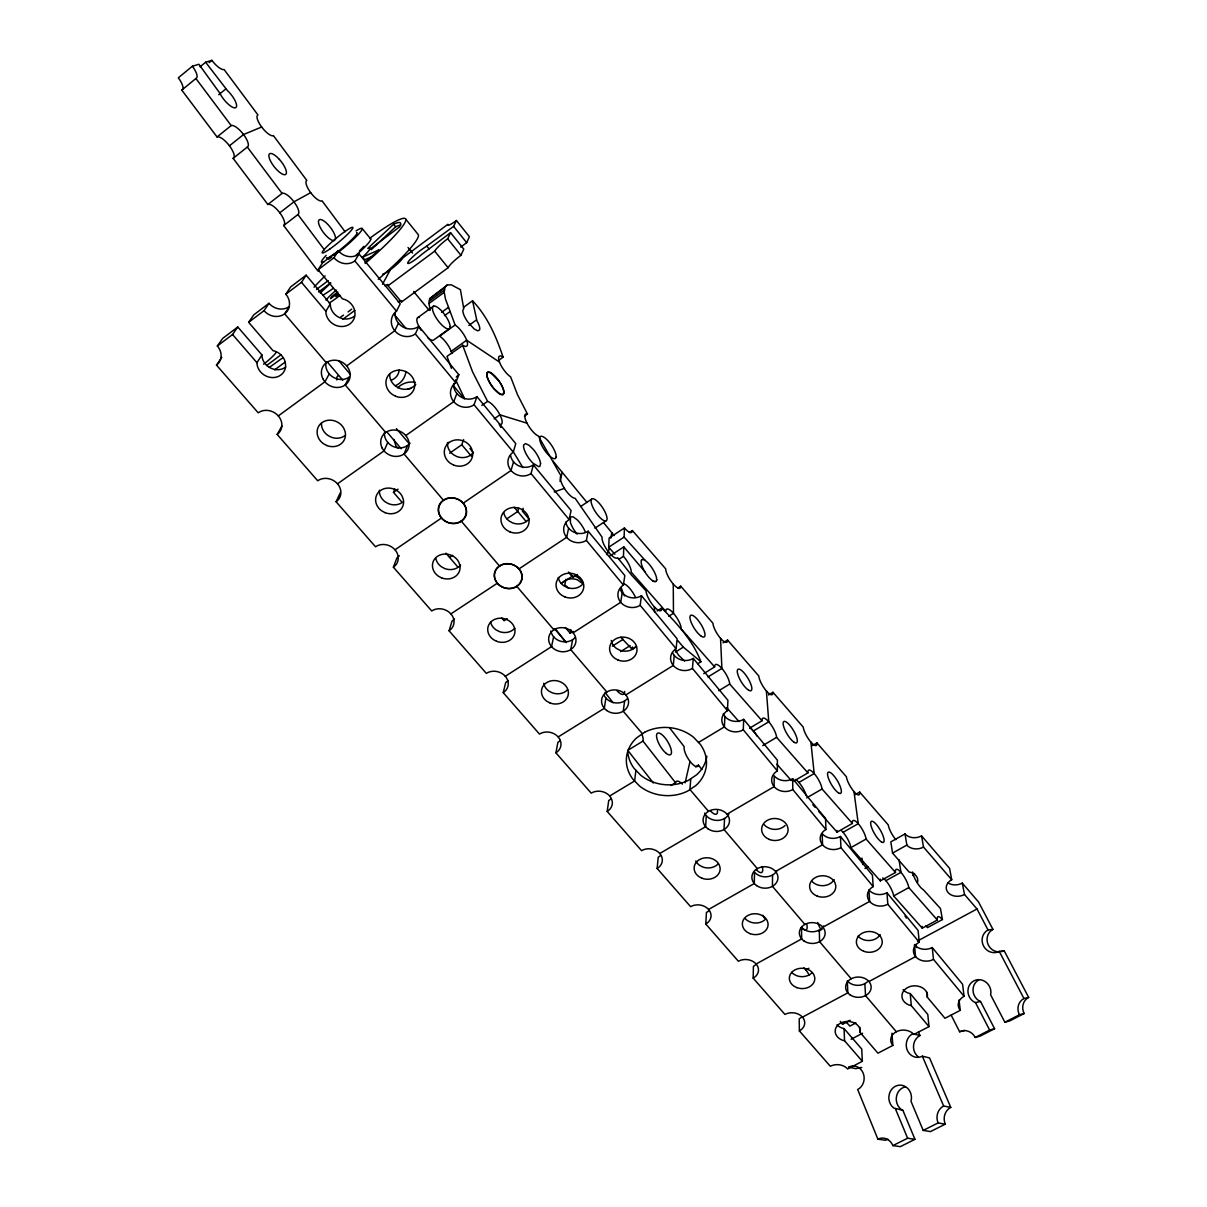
<?xml version="1.0" encoding="UTF-8"?>
<svg xmlns="http://www.w3.org/2000/svg" width="1207" height="1207" viewBox="0 0 1207 1207"><rect width="100%" height="100%" fill="white"/><g stroke="black" fill="none" stroke-linecap="round" stroke-linejoin="round"><path stroke-width="1.5" d="M726.991 814.197L774.125 786.647A13.428 11.316 1.5 0 1 777.338 770.896L777.399 760.184L743.663 719.357A13.473 11.572 3.2 0 1 723.234 713.775M772.54 874.984L772.45 886.345L804.873 924.411M867.335 981.894A12.658 10.094 0.5 0 1 847.299 980.899L847.842 992.848L802.474 1017.139A12.568 9.897 2.5 0 0 784.927 1014.423L753.168 978.138L753.409 966.309A12.613 10.124 3.6 0 0 755.823 964.559M912.567 871.982A12.025 3.289 60.4 0 0 915.298 879.465L916.837 882.226A12.025 3.289 60.4 0 0 923.34 889.725L940.449 908.509L942.426 919.538A12.191 3.334 60.8 0 0 937.341 920.021L908.811 887.598A12.296 3.455 60.5 0 0 900.95 872.314A12.296 3.455 60.5 0 0 895.503 872.465L866.098 839.046A12.417 3.576 60 0 0 858.237 823.672A12.417 3.576 60 0 0 852.368 823.446L822.058 788.986A12.553 3.712 59.5 0 0 814.182 773.521A12.553 3.712 59.5 0 0 807.89 772.902L776.614 737.356A12.704 3.847 59 0 0 768.753 721.771A12.704 3.847 59 0 0 762.009 720.745L729.722 684.052A12.87 3.983 58.4 0 0 721.861 668.391A12.87 3.983 58.4 0 0 714.635 666.913L681.291 629.028A13.051 4.119 57.7 0 0 673.461 613.262A13.051 4.119 57.7 0 0 665.721 611.315L631.261 572.163A13.262 4.255 57 0 0 623.461 556.321L623.793 546.892L609.791 556.02M645.142 560.38L624.125 537.115L624.426 527.987A12.809 3.968 56.7 0 0 632.408 530.567L665.676 568.844A12.613 3.847 57.4 0 0 673.25 584.037L673.476 613.277L668.799 616.234M777.338 770.896L743.301 729.813L743.663 719.357M724.547 818.512L724.034 829.541L757.332 868.618M614.876 554.239L608.69 547.209L609.128 538.02L624.426 527.987M698.506 742.471L724.381 726.886A13.594 11.648 3.2 0 1 727.444 710.667L727.927 700.332L693.256 658.373A13.639 11.919 5.3 0 1 672.54 652.685M724.909 716.46L724.381 726.886A13.594 11.648 3.2 0 0 743.301 729.813M823.581 925.965A12.809 10.38 1.5 0 1 801.508 927.248L801.659 938.91L756.125 964.001A12.719 10.169 3.6 0 0 738.367 961.24L705.778 924.004L706.427 912.477A12.749 10.395 5 0 0 708.826 910.682M864.861 983.63L865.54 995.609L896.333 1031.744A12.628 9.867 -0.3 0 0 892.833 1045.428L877.942 1053.183L860.184 1032.558L860.304 1030.552A12.598 9.882 1.1 0 0 853.077 1022.374L849.939 1021.575A12.598 9.882 1.1 0 0 835.335 1029.511L835.199 1032.091A12.598 9.882 1.1 0 0 842.426 1040.208L844.553 1040.751L862.356 1061.3L847.646 1068.964A12.432 9.641 1.6 0 0 830.325 1066.264L799.351 1030.884L799.215 1018.783A12.462 9.852 2.5 0 0 801.614 1017.094M706.291 815.676L705.627 826.674L659.776 853.485A13.021 10.742 6.6 0 0 641.551 850.648L607.196 811.421L608.72 800.543A13.081 10.984 8.5 0 0 611.119 798.627M690.766 778.756L689.951 789.544L708.509 811.33M868.965 981.532L915.555 956.593L914.453 944.794A12.87 10.32 -1.7 0 0 932.242 947.555L962.598 984.293L964.091 996.318A12.855 10.094 -2.3 0 0 960.274 1010.334L944.975 1018.286L927.323 997.208L927.489 995.156A12.809 10.124 -0.9 0 0 920.307 986.798L917.124 985.983A12.809 10.124 -0.9 0 0 902.127 994.13L901.946 996.771A12.809 10.124 -0.9 0 0 909.143 1005.069L911.285 1005.627L928.983 1026.614L913.88 1034.474A12.628 9.867 -0.3 0 0 896.348 1031.744M727.444 710.667L692.441 668.422L693.256 658.373M776.825 870.82A12.945 10.667 2.7 0 1 754.526 872.193L754.284 883.539L708.584 909.459A12.87 10.456 5 0 0 690.6 906.668L657.136 868.452L658.207 857.242A12.915 10.682 6.6 0 0 660.621 855.386M674.26 655.446L673.265 665.464L625.83 694.93M692.441 668.422A13.76 11.995 5.4 0 1 673.25 665.434A13.76 11.995 5.4 0 1 676.131 648.732L677.097 638.82L641.46 595.685A13.82 12.266 8.2 0 1 620.413 589.876M635.908 770.262L634.626 780.974L609.671 796.001A13.186 11.044 8.5 0 0 591.204 793.135L555.914 752.836A13.368 11.346 10.9 0 0 558.177 736.934L604.315 708.298L605.899 698.038M451.403 368.361L447.012 356.352L462.9 345.353A13.684 4.39 54.3 0 0 467.35 342.411L466.581 339.921A13.684 4.39 54.3 0 0 456.985 326.388L455.114 324.955L445.489 299.08L444.236 292.335L444.855 287.538L447.269 284.988L451.297 284.822L460.41 289.665L463.79 308.856A13.322 4.149 54.4 0 0 467.562 321.681L474.064 328.892L477.716 330.869L479.647 329.888A13.322 4.149 54.4 0 0 476.946 320.851L472.541 300.815L463.579 307.302M676.131 648.732L640.163 605.311L641.46 595.685M624.638 700.935L623.219 711.225L642.456 733.796M430.16 310.274L428.968 303.5L429.647 298.672L447.269 284.988M622.193 592.712L620.715 602.308L573.114 632.815M640.163 605.311A13.941 12.342 8.2 0 1 620.7 602.278A13.941 12.342 8.2 0 1 623.385 585.063L624.834 575.573L588.171 531.216A14.016 12.613 12 0 1 565.827 522.073M608.328 552.685L609.279 547.224M610.848 538.141L611.798 532.679M555.914 752.836L557.89 742.335A13.247 11.27 10.9 0 0 560.304 740.344M572.616 639.725L570.715 649.607L606.834 692.003M565.329 627.534L570.157 633.222L570.866 629.616M623.385 585.063L586.376 540.374L588.171 531.216M553.621 636.783L551.554 646.635L505.295 676.282A13.564 11.648 13.6 0 0 486.33 673.355L449.064 630.793A13.775 11.949 16.9 0 0 450.905 613.895L497.299 583.237M568.678 588.307L564.801 584.822L565.962 579.3M656.382 580.944L656.683 579.556M568.633 528.213L566.656 537.341L518.919 568.919M586.376 540.374A14.152 12.689 11.9 0 1 566.626 537.311A14.152 12.689 11.9 0 1 569.101 519.538L571.077 510.531L533.373 464.906A14.243 12.96 16.9 0 1 510.621 455.522M685.138 782.8L690.042 761.436A12.266 4.164 59.1 0 1 684.173 746.665L669.629 727.896M560.033 481.427L562.206 472.329M558.177 736.934A13.368 11.346 10.9 0 0 539.469 734.052L503.228 692.652L505.688 682.528A13.443 11.572 13.7 0 0 508.102 680.492M523.129 508.253L522.405 511.18L529.345 519.463M569.101 519.538L531.02 473.566L533.373 464.906M518.603 508.298L517.728 511.496L506.895 518.799M513.548 461.843L511.014 470.489L463.156 503.198M531.02 473.566A14.378 13.051 16.8 0 1 510.999 470.458A14.378 13.051 16.8 0 1 513.247 452.127L515.781 443.618L476.961 396.635A14.499 13.292 23 0 1 461.149 397.118A14.499 13.292 23 0 1 453.681 383.509M449.064 630.793L452.052 621.077A13.654 11.874 17 0 0 454.451 618.965M591.46 499.291L591.068 500.588A13.111 4.149 56.5 0 0 597.586 514.876A13.111 4.149 56.5 0 0 606.699 520.398L607.076 519.07A13.111 4.149 56.5 0 0 600.558 504.858A13.111 4.149 56.5 0 0 591.46 499.291L580.627 506.518M449.653 453.198L461.798 444.749L463.624 439.604M513.247 452.127L474.034 404.783L476.961 396.635M450.905 613.895A13.775 11.949 16.9 0 0 431.699 610.953L393.376 567.184L396.907 557.921A13.896 12.176 20.9 0 0 399.306 555.733M456.85 393.542L453.741 401.659L405.778 435.561M474.034 404.783A14.635 13.383 22.8 0 1 453.726 401.629A14.635 13.383 22.8 0 1 455.733 382.694L458.856 374.728L418.874 326.358A14.801 13.609 30 0 1 402.882 326.901A14.801 13.609 30 0 1 395.111 312.885M402.006 502.233L393.482 492.32L394.87 488.926M407.574 445.504L404.043 453.998L443.361 500.151M606.834 554.707L608.177 551.493M387.764 442.456L384.052 450.905L337.492 483.811M569.568 573.053L573.174 576.705A13.79 4.737 57 0 1 582.136 581.578L583.192 582.981M384.852 285.742A14.016 2.082 -39.7 0 1 388.035 285.757L401.478 302.037L448.114 267.713A14.182 2.278 -39.3 0 1 460.968 255.296L463.775 249.095L450.573 232.679L421.907 254.285A13.85 2.037 -39.5 0 1 411.3 262.206L409.445 263.156A13.85 2.037 -39.5 0 1 412.447 257.151L414.952 254.858A13.85 2.037 -39.5 0 1 425.468 247.013L453.606 226.388L456.442 220.519L469.387 236.693L466.687 242.682L460.757 247.058M455.733 382.694L415.344 333.947L418.874 326.358M393.376 567.184A14.016 12.251 20.8 0 0 394.991 549.773A14.016 12.251 20.8 0 0 375.513 546.771L336.089 501.75L340.193 492.954M388.035 285.757L434.701 251.147A14.228 2.142 -39.4 0 1 447.646 238.76L450.573 232.679M398.476 323.22L394.749 330.778L346.696 365.917M415.344 333.947A14.952 13.715 29.7 0 1 394.734 330.748A14.952 13.715 29.7 0 1 396.5 311.195L400.226 303.787L359.052 253.968A15.163 13.896 37.1 0 1 338.352 250.784L322.601 262.719L318.09 269.764L342.486 298.898L345.051 299.592A15.027 13.624 32.8 0 1 354.752 310.923L355.024 314.589A15.027 13.624 32.8 0 1 341.46 326.524A15.027 13.624 32.8 0 1 326.101 314.107L325.875 311.255L330.265 303.862L306.156 275.181L290.631 286.934L285.833 294.176A15.118 13.549 35.3 0 1 284.641 313.82L326.312 362.779M382.528 284.218L390.344 269.764M329.255 373.898L324.924 381.819L278.304 415.917A14.59 12.824 29.6 0 0 258.238 412.824L216.475 365.118A14.922 13.096 34.2 0 0 217.351 346.002L222.722 338.382L237.779 326.976L261.934 354.933L262.191 357.694A14.695 13.081 32.4 0 0 285.697 367.079M336.089 501.75A14.288 12.553 25 0 0 337.477 483.796A14.288 12.553 25 0 0 317.713 480.763L277.157 434.429L281.865 426.131M318.09 269.764L333.977 257.74A15.314 14.001 36.7 0 0 354.873 260.953L359.052 253.968M333.977 257.74L338.352 250.784M248.642 322.329L264.031 310.667A15.118 13.549 35.3 0 0 284.641 313.82L289.393 306.442A14.967 13.443 35.6 0 1 269.01 303.304L253.742 314.876L248.642 322.329L273.069 350.709L275.603 351.388A14.846 13.186 32.2 0 1 285.32 362.432L285.637 366.008A14.846 13.186 32.2 0 1 272.51 377.58A14.846 13.186 32.2 0 1 257.227 365.465L256.955 362.688L261.934 354.933M285.833 294.176L301.494 282.332L306.156 275.181M264.031 310.667L269.01 303.304M216.475 365.118L221.832 357.363M217.351 346.002L232.544 334.505L237.779 326.976M320.232 292.984L330.884 282.996M367.758 248.446L393.588 224.246A59.309 7.71 -39.7 0 1 399.638 226.856L369.583 249.487A19.765 2.565 -39.7 0 0 369.372 247.933M371.228 249.728L395.67 226.795A59.279 7.8 -39.7 0 1 400.694 225.105M200.075 66.807L205.612 62.236L227.263 90.389A13.352 4.36 51.1 0 1 235.214 100.95L236.195 103.395A13.352 4.36 51.1 0 1 230.265 105.824L227.927 103.893A13.352 4.36 51.1 0 1 219.885 93.241L198.883 64.273L192.366 66.234L178.319 77.806A13.699 4.617 50.3 0 1 181.774 90.103L217.034 136.964A13.428 4.602 51.1 0 1 229.451 145.806A13.428 4.602 51.1 0 1 233.132 158.343L267.848 204.481A13.186 4.587 51.9 0 1 279.813 212.794L281.714 215.585A13.186 4.587 51.9 0 1 283.69 225.543L317.894 270.987A12.975 4.556 52.7 0 1 319.146 270.685M209.158 62.613L211.904 60.35A13.217 4.209 50.9 0 0 224.095 69.538L257.966 114.952A12.975 4.194 51.6 0 0 261.663 126.991A12.975 4.194 51.6 0 0 273.431 135.667L306.804 180.416A12.749 4.179 52.3 0 0 310.697 192.667A12.749 4.179 52.3 0 0 322.043 200.83L345.066 231.699M181.774 90.103L195.896 78.515A13.745 4.526 50.5 0 0 192.366 66.234M218.739 94.719L225.679 89.077M217.034 136.964L231.201 125.573A13.473 4.511 51.3 0 1 243.542 134.52A13.473 4.511 51.3 0 1 247.299 147.058L282.061 193.407A13.232 4.496 52 0 1 293.965 201.81L295.881 204.617A13.232 4.496 52 0 1 297.918 214.544L324.427 249.879M229.451 145.821L243.558 134.535L261.678 127.007M233.132 158.343L247.299 147.058M267.848 204.481L282.061 193.407M279.813 212.794L293.965 201.81L310.712 192.667M283.69 225.543L297.918 214.544M316.475 289.454L328.198 280.627M318.603 291.973L330.326 283.177M337.764 292.034L331.97 296.364L330.567 298.702L337.869 293.21L335.893 296.484L338.473 294.659M266.566 365.57L281.171 354.707M269.357 367.381L280.914 359.113A13.473 1.916 -40.1 0 0 283.041 357.77M274.623 369.9L284.897 362.266M342.728 319.372L354.813 310.41M429.647 298.672L444.855 287.538M429.315 301.086L444.538 289.936M428.968 303.5L444.236 292.335M417.999 317.501L433.585 306.11M441.551 312.387L448.551 307.302M444.523 315.615L450.12 311.542M449.049 328.877L433.434 340.178A13.775 4.556 54 0 1 428.063 338.051M455.114 324.955L439.635 336.15L441.521 337.568A13.639 4.496 54.3 0 1 451.086 351.041L451.84 353.53M468.844 325.422L476.388 319.976M451.177 351.343L466.671 340.223L499.502 362.115M498.566 360.425L503.108 357.212C496.288 336.844 487.613 316.536 472.541 300.815M481.789 405.401L487.583 401.343L472.556 371.831L462.628 345.142M494.146 418.859L499.924 414.831L527.052 423.204M393.482 492.32L398.023 489.152M524.381 416.219L527.474 414.076L517.456 394.598L510.652 376.886L509.188 375.815A13.202 4.119 54.9 0 1 499.728 362.764L498.868 360.259A13.202 4.119 54.9 0 1 502.595 356.834L503.108 357.212M395.021 549.788L441.475 518.014M449.562 557.438L452.67 555.356M594.945 528.168L605.808 521.002M629.36 532.559L632.408 530.567M608.69 547.209L624.125 537.115M507.196 618.738L504.104 620.76L501.69 617.939M561.285 583.419L572.103 576.358L568.482 572.043M572.887 577.368L577.338 574.457M618.769 559.384L623.461 556.321M570.157 633.222L573.008 631.397M677.7 588.096L680.733 586.164L712.96 623.265A12.432 3.727 58 0 0 720.549 638.367L721.892 668.406L707.951 676.976M657.106 610.983L661.813 607.996C677.218 623.944 693.014 640.63 700.905 661.768L697.752 663.729M612.341 646.167L623.265 639.257M620.579 651.644L630.145 645.609M620.775 637.251L632.151 649.306L636.602 646.514M675.392 652.067L683.328 647.133L700.905 661.768M723.038 642.833L727.549 640.042L758.796 675.995A12.266 3.606 58.6 0 0 766.4 691.008L768.768 721.801L753.379 731.004M703.726 673.642L714.635 666.913M718.829 690.706L729.722 684.052M641.943 734.263A12.809 4.572 58.6 0 1 642.999 741.083L627.776 750.362L653.334 782.951M768.467 694.976L772.948 692.275L803.259 727.142A12.115 3.485 59.1 0 0 810.863 742.064A12.115 3.485 59.1 0 0 816.973 742.924L846.379 776.75A11.979 3.365 59.6 0 0 853.983 791.596L858.252 823.687L843.059 832.302M749.622 728.168L762.009 720.745M695.519 766.837L698.461 765.087L701.886 769.493M670.971 785.485L675.543 782.755A12.734 4.481 59.4 0 1 682.362 784.112M762.703 745.624L776.614 737.356M812.522 745.549L816.973 742.924M794.055 780.974L807.89 772.902M798.913 782.438L814.197 773.536L810.878 742.079M806.698 797.872L822.058 788.986M855.28 794.613L859.701 792.079L888.246 824.909A11.859 3.244 60 0 0 895.866 839.68M818.859 811.572L837.085 832.136L852.368 823.446M775.573 871.454L822.525 844.809L822.193 833.645A13.156 10.923 0.2 0 0 840.449 836.481L872.435 875.181L873.189 886.602A13.126 10.682 -0.8 0 0 869.628 901.418L822.887 927.217M841.324 830.567A12.387 3.666 60.1 0 1 850.844 847.646L866.098 839.046M978.741 979.963A12.07 11.27 63.8 0 0 973.4 986.858L973.008 989.906A12.07 11.27 63.8 0 0 978.651 1000.558L980.522 1001.478L994.583 1028.711L989.634 1030.069L975.482 1002.61L973.596 1001.674A12.161 11.361 64.2 0 1 967.908 990.947L968.316 987.884A12.161 11.361 64.2 0 1 980.974 979.858A12.161 11.361 64.2 0 1 990.932 992.365L990.615 994.764L1004.873 1022.238L1009.716 1020.941L1024.185 1013.518A12.296 11.482 58.7 0 1 1028.681 997.42L1004.118 950.648L999.245 951.388A12.085 11.421 64.7 0 1 983.554 946.016A12.085 11.421 64.7 0 1 988.02 929.963L977.006 908.977L964.514 894.508A11.949 9.143 -7.5 0 1 948.098 892.577A11.949 9.143 -7.5 0 1 951.719 879.722L949.592 868.391L921.56 835.878A12.01 9.4 -7 0 1 905.024 833.916L890.826 841.867L892.546 853.093L909.112 872.012L911.406 872.555A11.919 9.188 -6.2 0 1 917.516 882.483M864.981 868.467L868.135 866.701M892.546 853.093L906.849 845.096A12.1 9.43 -6.9 0 0 923.506 847.073L951.719 879.722M850.844 847.646L880.325 880.869L895.503 872.465M885.878 880.688L900.965 872.344L898.989 859.64M818.934 931.004L822.103 929.269M882.709 877.957A12.266 3.53 60.5 0 1 893.663 895.926L908.811 887.598M805.854 969.93L808.886 968.27M893.663 895.926L922.269 928.168L937.341 920.021M942.426 919.538L927.444 927.625A12.145 3.41 61 0 0 925.814 926.01M917.531 940.992L977.006 908.977M840.283 1021.424L842.531 1024.29L850.166 1020.247M855.914 1022.902L849.849 1026.116A12.568 4.149 62.2 0 0 844.855 1021.937M851.116 1039.257L862.552 1033.237M951.101 1015.027L959.625 1031.759A12.236 11.285 63.9 0 1 975.226 1037.462L989.634 1030.069M1004.873 1022.238L1019.432 1014.755L1024.185 1013.518M994.583 1028.711L980.28 1036.059L975.226 1037.462M861.738 1067.622A12.251 10.954 -88.6 0 0 856.155 1068.723L848.581 1067.139A12.342 10.999 -88.2 0 1 863.171 1073.129A12.342 10.999 -88.2 0 1 857.694 1089.529L877.881 1139.152A12.719 11.301 86.3 0 1 892.878 1145.594L907.619 1138.216L914.966 1139.333L902.896 1110.349L901.116 1109.339A12.492 11.255 88.1 0 1 896.273 1098.053L896.876 1094.87A12.492 11.255 88.1 0 1 905.386 1086.828M902.896 1110.349L893.723 1108.011A12.568 11.316 88.6 0 1 888.865 1096.65L889.484 1093.451A12.568 11.316 88.6 0 1 902.489 1085.41A12.568 11.316 88.6 0 1 911.451 1098.717L910.968 1101.222L923.204 1130.401L938.111 1122.932L945.277 1124.17A12.734 11.572 84.2 0 1 950.769 1107.392L929.541 1057.905L922.359 1056.2A12.447 11.346 -88.5 0 1 907.302 1050.271A12.447 11.346 -88.5 0 1 912.748 1033.72L919.96 1035.561A12.357 11.285 -89 0 0 918.286 1056.849M914.966 1139.333L900.316 1146.65L892.878 1145.594M945.277 1124.17L930.461 1131.578L923.204 1130.401M372.918 256.14L364.77 259.746L362.628 257.151L378.907 249.894A59.309 7.71 -39.7 0 1 365.027 262.326M554.164 491.943L564.423 488.382M205.612 62.236L211.904 60.35M959.625 1031.759L964.785 1030.401M1019.432 1014.755A12.387 11.557 59.1 0 1 1023.958 998.536L1028.681 997.42M975.482 1002.61L980.522 1001.478M988.02 929.963L992.954 929.39A11.995 11.346 64.2 0 0 998.34 951.87M877.881 1139.152L885.395 1140.253A12.628 11.24 85.9 0 1 888.186 1139.317M922.359 1056.2L943.648 1106.034L950.769 1107.392M527.474 414.076L526.373 413.835A13.337 4.255 55.5 0 0 526.629 422.42L528.228 425.362A13.337 4.255 55.5 0 0 538.397 436.029L560.999 475.935A13.383 4.3 56.1 0 0 563.488 486.904L565.359 489.861A13.383 4.3 56.1 0 0 575.135 498.31L602.037 537.13A13.307 4.285 56.8 0 0 607.151 550.136L609.218 552.851A13.307 4.285 56.8 0 0 617.682 557.74L631.804 575.407L646.032 590.872A13.156 4.179 57.5 0 0 654.33 606.865A13.156 4.179 57.5 0 0 661.813 607.996M862.356 1061.3L861.723 1049.019L844.055 1028.575L841.943 1028.032A12.492 9.837 1 0 1 836.994 1024.743M928.983 1026.614L927.791 1014.453L910.244 993.587L908.102 993.029A12.704 10.063 -1 0 1 903.138 989.665M652.61 580.627L654.254 581.442M624.049 583.781L625.86 584.761A13.503 4.406 57.3 0 1 633.962 594.372L635.531 597.39M684.565 661.029L678.59 655.235L674.939 649.366M801.282 927.444L803.047 928.998A12.387 4.089 60.9 0 0 806.578 923.642M756.457 869.9L758.283 871.499A12.417 4.179 60.3 0 0 762.205 866.566M710.848 811.315L712.718 813.005A12.462 4.27 59.6 0 0 717.471 810.817M617.169 691.023L619.161 692.833A12.613 4.451 58.1 0 0 624.653 691.46M582.845 583.766L577.444 579.873A13.126 11.602 11.4 0 0 562.07 582.996M677.851 640.63L683.328 647.133M726.614 707.589L739.061 721.62M776.84 764.212L791.309 780.522M812.779 804.722L815.208 807.468M623.793 546.892L644.794 571.62M232.544 334.505L256.955 362.688M947.993 882.921A11.859 9.113 -7.6 0 0 962.281 883.117L978.59 902.051L992.954 929.39M445.911 553.198L458.057 567.29M326.961 361.557L342.803 380.175M386.662 431.668L401.222 448.748M554.345 628.53L566.324 642.592M385.697 432.468L345.202 384.942L349.351 376.991A14.62 13.156 29.9 0 1 333.645 377.489A14.62 13.156 29.9 0 1 325.784 363.835M461.195 521.062L499.396 565.917M516.717 586.24L553.877 629.843M851.191 978.771L819.598 941.686L819.297 930.009M338.941 360.923L350.452 374.487M396.439 428.651L409.264 443.738M301.494 282.332L325.875 311.255M469.945 448.506L473.385 452.61M461.798 444.749L471.318 456.11M514.167 507.227L526.192 521.575M394.221 314.333L406.125 328.681M453.711 386.044L464.348 398.883M825.905 829.526L792.788 789.544A13.428 11.316 1.5 0 1 774.109 786.632L774.2 775.845A13.307 11.24 1.5 0 0 792.697 778.711L825.543 818.452L825.905 829.526A13.277 10.984 0.2 0 0 822.51 844.794A13.277 10.984 0.2 0 0 840.932 847.661L873.189 886.602M919.236 942.184L887.824 904.254A13.126 10.682 -0.8 0 1 869.628 901.418L868.919 889.951A13.021 10.622 -0.9 0 0 886.949 892.742L918.105 930.446L919.236 942.184A12.99 10.38 -1.6 0 0 915.54 956.578A12.99 10.38 -1.6 0 0 933.494 959.384L964.091 996.318M354.873 260.953L396.5 311.195M362.281 228.681L370.79 239.046M413.669 291.521L429.194 310.41M552.731 460.787L587.009 502.504M603.53 522.631L614.152 535.561M408.026 247.51L412.568 253.078M393.588 224.246L395.67 226.795M434.701 251.147L448.114 267.713M405.808 219.252L418.407 234.792A65.691 9.143 -39.7 0 1 378.244 279.255M426.916 246.258L429.104 248.944M447.646 238.76L460.968 255.296M453.606 226.388L466.687 242.682M555.793 629.36L565.917 642.32M605.054 692.471L613.065 702.715M642.999 741.083L675.543 782.755M195.896 78.515L231.201 125.573M522.918 467.592L512.915 451.131M999.245 951.388L1023.958 998.536M915.057 944.372L916.686 947.586M500.845 427.429L499.276 424.351A13.88 4.572 55.1 0 0 499.939 414.861A13.88 4.572 55.1 0 0 487.583 401.343M463.971 397.269L455.582 379.798M918.512 1032.196L919.96 1035.561M895.519 1109.037L907.619 1138.216M585.199 531.744L584.867 530.899A13.639 4.481 56.5 0 0 577.157 519.764L573.144 516.837L570.458 516.928L570.413 522.465A13.639 4.481 56.5 0 0 577.112 534.173M393.874 439.408L396.137 446.515A13.684 5.16 54.5 0 1 398.401 448.159M621.213 587.462L622.993 592.863A13.503 4.406 57.3 0 0 624.577 595.911M962.281 883.117L964.514 894.508M921.56 835.878L923.506 847.073M905.024 833.916L906.849 845.096M861.934 858.071L862.779 864.514M959.022 999.969L960.274 1010.334M932.242 947.555L933.494 959.384M926.825 992.063L927.323 997.208M910.244 993.587L911.285 1005.627M886.949 892.742L887.824 904.254M330.265 303.862L330.492 306.699A14.876 13.518 33.1 0 0 354.255 316.294M891.943 1033.207L892.833 1045.428M654.345 606.895L654.647 612.387M632.151 649.306L632.106 648.415A13.579 4.587 57.9 0 1 632.559 646.967M859.912 1027.353L860.184 1032.558M840.449 836.481L840.932 847.661M844.055 1028.575L844.553 1040.751M792.697 778.711L792.788 789.544M448.808 442.29A20.76 4.602 -40.1 0 1 447.344 444.297M609.656 795.986A13.186 11.044 8.5 0 1 607.196 811.421M811.662 973.129A12.628 10.109 2 0 1 796.711 975.709L793.919 974.29A12.628 10.109 2 0 1 791.671 972.344M756.11 963.986A12.719 10.169 3.6 0 1 753.168 978.138M802.459 1017.124A12.568 9.897 2.5 0 1 799.351 1030.884M473.084 452.761A14.273 12.915 20.9 0 1 456.729 456.502L453.47 454.737A14.273 12.915 20.9 0 1 447.48 442.562M410.048 443.18A14.318 12.87 24.4 0 1 393.738 446.756A14.318 12.87 24.4 0 1 384.475 432.694M456.291 377.142A14.499 13.292 23 0 1 458.856 374.728M402.293 502.429A14.107 12.508 22.4 0 1 388.699 503.757L385.455 502.037A14.107 12.508 22.4 0 1 379.375 490.163M528.772 519.297A14.031 12.583 15.7 0 1 512.568 522.872L509.369 521.152A14.031 12.583 15.7 0 1 503.757 512.643M344.84 435.727A14.378 12.809 27.3 0 1 331.095 437.145L327.791 435.365A14.378 12.809 27.3 0 1 321.469 423.129M278.274 415.887A14.59 12.824 29.6 0 1 277.157 434.429M415.766 384.294A14.559 13.232 26.8 0 1 399.261 388.201L395.941 386.391A14.559 13.232 26.8 0 1 389.71 373.838M582.906 583.962A13.82 12.251 11.6 0 1 566.852 587.402L563.714 585.712A13.82 12.251 11.6 0 1 558.268 577.444M460.546 565.057A13.85 12.206 18 0 1 444.674 568.527L441.506 566.837A13.85 12.206 18 0 1 435.848 558.539M575.09 637.628A13.624 11.919 11.3 0 1 560.893 641.324A13.624 11.919 11.3 0 1 550.875 630.974M505.28 676.267A13.564 11.648 13.6 0 1 503.228 692.652M514.861 628.183A13.639 11.904 14.2 0 1 499.125 631.502L496.017 629.858A13.639 11.904 14.2 0 1 490.525 621.786M567.697 689.589A13.428 11.587 11.1 0 1 552.097 692.773L549.034 691.173A13.428 11.587 11.1 0 1 543.723 683.313M627.112 698.898A13.443 11.587 8.4 0 1 604.149 695.353M635.546 646.846A13.624 11.919 8.3 0 1 619.629 650.135L616.551 648.491A13.624 11.919 8.3 0 1 611.285 640.449M717.909 864.167A12.93 10.682 4.6 0 1 702.7 866.973L699.804 865.479A12.93 10.682 4.6 0 1 695.805 860.953M659.761 853.47A13.021 10.742 6.6 0 1 657.136 868.452M708.569 909.444A12.87 10.456 5 0 1 705.778 924.004M765.389 919.357A12.779 10.395 3.2 0 1 750.316 922.042L747.465 920.579A12.779 10.395 3.2 0 1 745.172 918.587M706.864 756.186A39.786 33.826 6.1 0 1 696.56 774.834L688.624 780.22A39.786 33.826 6.1 0 1 640.781 775.286L634.097 768.406A39.786 33.826 6.1 0 1 627.761 751.599M728.817 814.197A13.096 10.969 4.2 0 1 716.52 820.413A13.096 10.969 4.2 0 1 704.662 813.141M785.108 825.482A13.126 10.954 2.1 0 1 769.598 828.394L766.671 826.87A13.126 10.954 2.1 0 1 764.318 824.773M834.158 879.586A12.975 10.652 0.9 0 1 816.973 884.701L814.106 883.222A12.975 10.652 0.9 0 1 811.798 881.17M880.19 934.625A12.839 10.35 -0.2 0 1 863.126 939.574L860.304 938.111A12.839 10.35 -0.2 0 1 858.056 936.119M334.761 240.314A12.885 4.315 52.6 0 1 321.5 229.707L319.991 226.976A12.885 4.315 52.6 0 1 319.252 219.765A12.885 4.315 52.6 0 1 326.267 222.857L328.485 225.09A12.885 4.315 52.6 0 1 335.425 239.333M369.825 238.232A65.902 8.57 -39.7 0 1 405.808 220.293A65.902 8.57 -39.7 0 1 365.163 263.413M333.358 288.277A65.902 8.57 -39.7 0 1 322.888 295.308M314.016 287.221A65.902 8.57 -39.7 0 1 325.105 275.905M356.563 232.529A19.825 2.384 -39.7 0 1 343.98 246.635A19.825 2.384 -39.7 0 1 326.509 257.725M369.961 238.609A26.373 3.349 -39.7 0 1 356.005 255.265M369.312 247.993A19.765 2.565 -39.7 0 1 362.568 257.212M363.805 246.349A19.78 2.505 -39.7 0 1 359.399 250.965M356.035 230.869A26.433 3.183 -39.7 0 1 359.988 232.529A26.433 3.183 -39.7 0 1 337.975 252.519M336.662 253.515A26.433 3.183 -39.7 0 1 334.098 255.431M331.669 257.151A26.433 3.183 -39.7 0 1 328.711 259.128M324.125 261.738A26.433 3.183 -39.7 0 1 326.192 255.371M340.072 295.262A23.929 3.259 -39.8 0 1 329.27 303.017M325.996 300A23.929 3.259 -39.8 0 1 336.24 290.072M351.69 309.143A23.853 3.455 -39.8 0 1 348.069 311.919M343.557 315.118A23.853 3.455 -39.8 0 1 340.872 316.822M382.664 274.2A13.488 1.931 -39.6 0 0 393.09 267.637A13.488 1.931 -39.6 0 0 402.897 257.845L447.918 224.276A13.699 1.976 -39.3 0 0 456.442 220.519M401.735 301.101A13.956 2.218 -39.7 0 1 401.478 302.037M398.219 301.916A13.956 2.218 -39.7 0 1 401.237 300.769M276.252 352.263A13.141 1.826 -40.2 0 1 263.579 364.197M938.111 1122.932A12.824 11.648 84.7 0 1 943.648 1106.034M904.963 916.068A11.753 8.947 -5.6 0 1 906.306 918.135M914.574 873.446A11.844 9.158 -6.3 0 1 912.809 875.467M1004.118 950.648A11.995 11.346 64.2 0 1 1001.327 951.659M804.013 967.848A12.583 4.255 61.6 0 1 809.263 975.286M698.461 765.087A12.266 4.164 59.1 0 1 690.042 761.421M820.051 928.002A12.145 3.908 61 0 1 817.743 922.465M762.899 915.328A12.598 4.36 60.9 0 1 764.514 918.165M842.531 1024.29A12.568 4.149 62.2 0 1 842.878 1022.782M837.085 832.136A12.387 3.666 60.1 0 1 837.085 830.431M880.325 880.869A12.266 3.53 60.5 0 1 880.265 879.134M772.948 692.275A12.266 3.606 58.6 0 1 766.4 691.008M859.701 792.079A11.979 3.365 59.6 0 1 853.983 791.596M795.473 779.435A12.508 3.802 59.6 0 1 806.261 795.654M922.269 928.168A12.145 3.41 61 0 1 922.148 926.373M749.803 727.851A12.658 3.938 59 0 1 757.091 736.089M727.549 640.042A12.432 3.727 58 0 1 720.549 638.367M680.733 586.164A12.613 3.847 57.4 0 1 673.25 584.037M421.273 330.492A13.775 4.556 54 0 1 416.792 319.81L417.094 318.301A13.775 4.556 54 0 1 419.417 317.486M407.649 389.242A13.775 12.492 25.1 0 1 411.029 388.473M399.17 370.021A13.911 12.628 28 0 1 391.536 380.084M397.767 387.794A20.67 18.724 25.1 0 1 415.178 382.257M405.914 371.515A20.866 18.935 28 0 1 395.564 385.621M336.768 379.933A13.533 5.084 53.5 0 1 336.708 377.882L337.266 376.463A13.533 5.084 53.5 0 1 338.398 375.754M540.57 463.413L539.876 466.324L538.714 466.687L532.951 463.171A13.654 4.466 55.7 0 1 523.566 446.756L523.642 444.976L525.498 443.588L529.088 445.277L533.464 449.577A13.654 4.466 55.7 0 1 540.042 461.059L540.57 463.413M503.923 391.883L503.123 394.553L500.256 394.236L493.814 388.548A13.549 4.345 54.9 0 1 486.979 373.235L487.688 372.284L490.6 372.661L499.095 381.14A13.549 4.345 54.9 0 1 503.923 391.883M450.151 326.554L449.894 328.078A13.82 4.451 54.1 0 1 440.253 323.325A13.82 4.451 54.1 0 1 432.423 308.404L432.71 306.895A13.82 4.451 54.1 0 1 442.335 311.708A13.82 4.451 54.1 0 1 450.151 326.554M641.445 560.244L641.128 561.617A12.93 4.043 57.2 0 0 651.991 580.295A12.93 4.043 57.2 0 0 654.073 571.454A12.93 4.043 57.2 0 0 641.445 560.244M556.14 456.97L555.688 458.207A13.322 4.255 55.7 0 1 546.077 452.187A13.322 4.255 55.7 0 1 539.65 437.915L540.133 436.693A13.322 4.255 55.7 0 1 549.713 442.773A13.322 4.255 55.7 0 1 556.14 456.97M503.817 393.18L503.274 394.327A13.549 4.345 54.9 0 1 493.165 387.764A13.549 4.345 54.9 0 1 486.828 373.521L487.402 372.39A13.549 4.345 54.9 0 1 497.48 378.998A13.549 4.345 54.9 0 1 503.817 393.18M499.819 565.977L497.284 568.135A13.956 12.311 14.8 0 0 498.597 584.505A13.956 12.311 14.8 0 0 516.792 586.527L519.342 584.369A13.956 12.311 14.8 0 0 518.09 567.954A13.956 12.311 14.8 0 0 499.819 565.977M644.613 732.287L636.617 737.869A40.133 34.022 6.1 0 0 632.8 779.088L639.544 786.013A40.133 34.022 6.1 0 0 687.794 791.007L695.805 785.591A40.133 34.022 6.1 0 0 700.332 744.387L693.587 737.296A40.133 34.022 6.1 0 0 644.613 732.287M445.775 499.125L442.818 500.92A14.182 12.643 19.1 0 0 441.249 517.592A14.182 12.643 19.1 0 0 459.294 522.42L462.236 520.655A14.182 12.643 19.1 0 0 463.865 503.938A14.182 12.643 19.1 0 0 445.775 499.125M796.816 987.613L794.01 986.179A12.734 10.154 2.1 0 1 794.674 970.051A12.734 10.154 2.1 0 1 814.016 975.03L814.755 977.625A12.734 10.154 2.1 0 1 796.816 987.613M750.03 933.645L747.163 932.181A12.885 10.441 3.2 0 1 747.631 915.6A12.885 10.441 3.2 0 1 767.245 920.669L768.029 923.34A12.885 10.441 3.2 0 1 750.03 933.645M702.006 878.258L699.094 876.75A13.036 10.742 4.6 0 1 699.336 859.686A13.036 10.742 4.6 0 1 719.236 864.861L720.066 867.607A13.036 10.742 4.6 0 1 702.006 878.258M863.79 951.312L860.953 949.849A12.945 10.41 -0.1 0 1 861.949 933.343A12.945 10.41 -0.1 0 1 881.517 938.412L882.211 941.068A12.945 10.41 -0.1 0 1 863.79 951.312M817.245 896.137L814.363 894.643A13.096 10.697 0.9 0 1 815.147 877.67A13.096 10.697 0.9 0 1 835.003 882.815L835.742 885.546A13.096 10.697 0.9 0 1 817.245 896.137M769.462 839.499L766.536 837.96A13.247 11.014 2.2 0 1 767.109 820.488A13.247 11.014 2.2 0 1 787.236 825.739L788.035 828.545A13.247 11.014 2.2 0 1 769.462 839.499M550.045 702.972L546.967 701.358A13.549 11.663 11 0 1 546.469 682.74A13.549 11.663 11 0 1 567.275 688.201L568.256 691.204A13.549 11.663 11 0 1 550.045 702.972M496.575 641.294L493.437 639.635A13.76 11.979 14.2 0 1 492.667 620.458A13.76 11.979 14.2 0 1 513.79 626.041L514.831 629.119A13.76 11.979 14.2 0 1 496.575 641.294M618.15 660.093L615.042 658.449A13.745 11.995 8.3 0 1 614.891 639.348A13.745 11.995 8.3 0 1 635.953 644.915L636.889 647.993A13.745 11.995 8.3 0 1 618.15 660.093M441.596 577.881L438.397 576.192A13.986 12.296 17.9 0 1 437.341 556.412A13.986 12.296 17.9 0 1 458.796 562.1L459.882 565.268A13.986 12.296 17.9 0 1 441.596 577.881M385.033 512.658L381.774 510.908A14.228 12.598 22.3 0 1 380.431 490.525A14.228 12.598 22.3 0 1 402.218 496.333L403.364 499.607A14.228 12.598 22.3 0 1 385.033 512.658M564.876 596.922L561.708 595.232A13.941 12.342 11.6 0 1 561.285 575.543A13.941 12.342 11.6 0 1 582.664 581.231L583.66 584.384A13.941 12.342 11.6 0 1 564.876 596.922M510.063 531.955L506.834 530.22A14.167 12.674 15.7 0 1 506.125 509.912A14.167 12.674 15.7 0 1 527.851 515.721L528.907 518.965A14.167 12.674 15.7 0 1 510.063 531.955M326.856 445.534L323.521 443.754A14.514 12.9 27.1 0 1 321.862 422.706A14.514 12.9 27.1 0 1 343.995 428.651L345.202 432.015A14.514 12.9 27.1 0 1 326.856 445.534M453.666 465.087L450.377 463.307A14.409 13.005 20.7 0 1 449.366 442.365A14.409 13.005 20.7 0 1 471.439 448.295L472.541 451.644A14.409 13.005 20.7 0 1 453.666 465.087M395.609 396.258L392.245 394.417A14.695 13.337 26.6 0 1 390.917 372.812A14.695 13.337 26.6 0 1 413.352 378.862L414.529 382.317A14.695 13.337 26.6 0 1 395.609 396.258M881.608 842.079L880.099 840.962A12.13 3.41 60 0 1 870.73 824.155A12.13 3.41 60 0 1 878.168 826.75L879.858 829.33A12.13 3.41 60 0 1 881.608 842.079M838.609 792.984L837.024 791.792A12.266 3.53 59.6 0 1 827.595 774.834A12.266 3.53 59.6 0 1 835.485 777.866L837.22 780.476A12.266 3.53 59.6 0 1 838.609 792.984M794.266 742.365L792.622 741.098A12.402 3.651 59 0 1 783.132 723.989A12.402 3.651 59 0 1 791.505 727.459L793.255 730.129A12.402 3.651 59 0 1 794.266 742.365M748.536 690.148L746.801 688.82A12.553 3.787 58.5 0 1 737.266 671.53A12.553 3.787 58.5 0 1 746.137 675.498L747.918 678.198A12.553 3.787 58.5 0 1 748.536 690.148M701.342 636.27L699.532 634.852A12.734 3.908 57.9 0 1 689.936 617.396A12.734 3.908 57.9 0 1 699.336 621.877L701.161 624.623A12.734 3.908 57.9 0 1 701.342 636.27M666.355 753.455L664.423 751.705A12.538 4.36 58.9 0 1 656.683 734.444A12.538 4.36 58.9 0 1 667.38 741.113L668.995 743.934A12.538 4.36 58.9 0 1 666.355 753.455M279.405 159.43L277.127 157.121A13.096 4.345 51.8 0 0 269.78 153.636A13.096 4.345 51.8 0 0 270.308 160.606L271.831 163.352A13.096 4.345 51.8 0 0 285.516 174.532A13.096 4.345 51.8 0 0 279.405 159.43M850.015 994.809A12.764 10.139 0.5 0 0 870.926 989.152A12.764 10.139 0.5 0 0 854.224 977.579A12.764 10.139 0.5 0 0 850.015 994.809M803.892 940.902A12.915 10.425 1.5 0 0 824.954 935.048A12.915 10.425 1.5 0 0 807.936 923.174A12.915 10.425 1.5 0 0 803.892 940.902M441.43 517.969A14.197 12.643 19.1 0 0 465.419 515.977A14.197 12.643 19.1 0 0 450.045 497.827A14.197 12.643 19.1 0 0 441.43 517.969M382.015 447.797A14.454 12.96 24.2 0 0 406.548 451.644A14.454 12.96 24.2 0 0 396.122 430.175A14.454 12.96 24.2 0 0 382.015 447.797M322.812 378.621A14.771 13.262 29.7 0 0 347.707 382.528A14.771 13.262 29.7 0 0 336.844 360.38A14.771 13.262 29.7 0 0 322.812 378.621M551.508 646.59A13.745 11.995 11.3 0 0 574.985 644.84A13.745 11.995 11.3 0 0 560.455 627.685A13.745 11.995 11.3 0 0 551.508 646.59M497.254 583.177A13.956 12.311 14.8 0 0 520.971 581.321A13.956 12.311 14.8 0 0 506.035 563.669A13.956 12.311 14.8 0 0 497.254 583.177M606.759 710.516A13.549 11.663 8.4 0 0 628.44 703.711A13.549 11.663 8.4 0 0 609.973 690.57A13.549 11.663 8.4 0 0 606.759 710.516M756.548 885.576A13.066 10.727 2.7 0 0 777.776 879.496A13.066 10.727 2.7 0 0 760.41 867.335A13.066 10.727 2.7 0 0 756.548 885.576M707.951 828.787A13.217 11.029 4.2 0 0 729.33 822.465A13.217 11.029 4.2 0 0 711.602 809.988A13.217 11.029 4.2 0 0 707.951 828.787M330.099 248.823A19.84 2.323 -39.7 0 0 352.897 227.64A19.84 2.323 -39.7 0 0 329.677 243.95A19.84 2.323 -39.7 0 0 330.099 248.823"/></g></svg>
